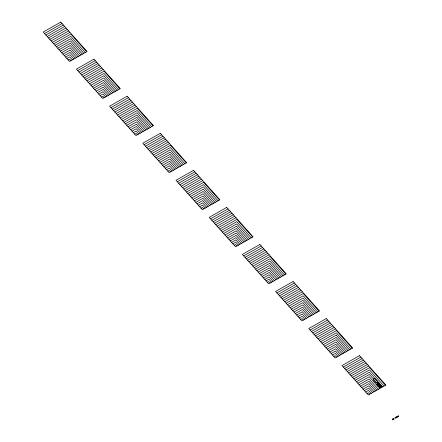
<?xml version="1.0" encoding="UTF-8"?>
<svg xmlns="http://www.w3.org/2000/svg" width="442" height="442" viewBox="0 0 442 442"><rect width="100%" height="100%" fill="white"/><g stroke="black" fill="none" stroke-linecap="round" stroke-linejoin="round"><path stroke-width="0.66" d="M377.755 384.568L377.529 384.313M377.518 384.291C377.65 382.932 379.424 384.954 377.805 384.584M44.52 33.531L62.046 23.57M45.835 35.001L63.361 25.039M47.156 36.476L64.681 26.514M48.471 37.946L65.996 27.984M49.791 39.415L67.317 29.454M51.106 40.885L68.632 30.923M52.421 42.355L69.952 32.393M53.742 43.824L70.864 34.095L86.676 51.742M55.057 45.299L70.759 36.371L85.251 52.548M56.377 46.769L70.654 38.653L83.825 53.36M57.692 48.239L70.538 40.935L82.394 54.173M59.013 49.708L70.427 43.217L80.969 54.985M60.327 51.178L70.317 45.498L79.538 55.797M61.642 52.648L70.206 47.78L78.112 56.604M62.963 54.123L70.096 50.062L76.687 57.416M64.278 55.593L69.991 52.344L75.256 58.228M65.598 57.062L69.88 54.626L73.831 59.04M66.913 58.532L69.77 56.907L72.405 59.852M68.234 60.001L69.659 59.189L70.974 60.664M77.715 70.593L95.245 60.631M79.035 72.063L96.56 62.101M80.35 73.532L97.875 63.571M81.671 75.002L99.196 65.04M82.985 76.472L100.511 66.51M84.306 77.947L101.831 67.98M85.621 79.416L103.146 69.455M86.941 80.886L104.063 71.151L119.87 88.798M88.256 82.356L103.958 73.433L118.45 89.61M89.571 83.825L103.848 75.709L117.025 90.417M90.892 85.295L103.737 77.996L115.594 91.229M92.207 86.77L103.627 80.278L114.163 92.041M93.527 88.24L103.516 82.56L112.738 92.853M94.842 89.709L103.406 84.842L111.312 93.665M96.163 91.179L103.295 87.124L109.881 94.477M97.478 92.649L103.185 89.406L108.456 95.29M98.793 94.118L103.074 91.687L107.03 96.096M100.113 95.594L102.969 93.969L105.599 96.909M101.428 97.063L102.859 96.251L104.174 97.721M110.914 107.649L128.44 97.688M112.235 109.119L129.76 99.157M113.55 110.588L131.075 100.627M114.865 112.064L132.396 102.102M116.185 113.533L133.711 103.572M117.5 115.003L135.025 105.041M118.821 116.473L136.346 106.511M120.136 117.942L137.263 108.207L153.07 125.854M121.456 119.412L137.153 110.489L151.645 126.666M122.771 120.887L137.048 112.771L150.219 127.473M124.086 122.357L136.937 115.053L148.794 128.29M125.406 123.826L136.821 117.334L147.363 129.103M126.721 125.296L136.716 119.616L145.937 129.909M128.042 126.766L136.606 121.898L144.506 130.721M129.357 128.235L136.495 124.18L143.081 131.534M130.677 129.71L136.385 126.462L141.655 132.346M131.992 131.18L136.274 128.744L140.225 133.158M133.313 132.65L136.164 131.025L138.799 133.97M134.628 134.119L136.053 133.307L137.374 134.777M144.114 144.711L161.639 134.744M145.429 146.18L162.954 136.219M146.75 147.65L164.275 137.689M148.064 149.12L165.59 139.158M149.385 150.589L166.91 140.628M150.7 152.059L168.225 142.097M152.015 153.534L169.54 143.567M153.335 155.004L170.457 145.269L186.27 162.916M154.65 156.474L170.352 147.551L184.844 163.722M155.971 157.943L170.247 149.827L183.419 164.535M157.286 159.413L170.131 152.109L181.988 165.347M158.606 160.882L170.021 154.396L180.563 166.159M159.921 162.358L169.91 156.678L179.132 166.971M161.236 163.827L169.8 158.96L177.706 167.783M162.557 165.297L169.689 161.242L176.281 168.595M163.871 166.767L169.584 163.523L174.85 169.402M165.192 168.236L169.474 165.805L173.424 170.214M166.507 169.706L169.363 168.087L171.999 171.026M167.827 171.181L169.253 170.369L170.568 171.839M177.308 181.767L194.839 171.805M178.629 183.237L196.154 173.275M179.944 184.706L197.469 174.745M181.264 186.176L198.79 176.214M182.579 187.651L200.104 177.69M183.9 189.121L201.425 179.159M185.215 190.59L202.74 180.629M186.535 192.06L203.657 182.325L219.464 199.972M187.85 193.53L203.552 184.607L218.044 200.784M189.165 194.999L203.442 186.889L216.619 201.591M190.485 196.475L203.331 189.17L215.188 202.403M191.8 197.944L203.221 191.452L213.757 203.221M193.121 199.414L203.11 193.734L212.331 204.027M194.436 200.883L203 196.016L210.906 204.839M195.756 202.353L202.889 198.298L209.475 205.652M197.071 203.823L202.779 200.58L208.049 206.464M198.386 205.298L202.668 202.861L206.624 207.276M199.707 206.768L202.563 205.143L205.193 208.088M201.022 208.237L202.453 207.425L203.768 208.895M210.508 218.823L228.033 208.862M211.828 220.298L229.354 210.331M213.143 221.768L230.669 211.806M214.458 223.238L231.989 213.276M215.779 224.707L233.304 214.746M217.094 226.177L234.619 216.215M218.414 227.647L235.94 217.685M219.729 229.122L236.857 219.387L252.664 237.034M221.05 230.591L236.746 221.663L251.238 237.84M222.365 232.061L236.641 223.945L249.813 238.652M223.68 233.531L236.531 226.227L248.387 239.465M225 235L236.415 228.514L246.956 240.277M226.315 236.47L236.31 230.796L245.531 241.089M227.636 237.945L236.199 233.078L244.1 241.901M228.95 239.415L236.089 235.359L242.675 242.708M230.271 240.884L235.978 237.641L241.249 243.52M231.586 242.354L235.868 239.923L239.818 244.332M232.906 243.824L235.757 242.205L238.393 245.144M234.221 245.293L235.647 244.487L236.967 245.956M243.708 255.885L261.233 245.923M245.023 257.355L262.548 247.393M246.343 258.824L263.868 248.863M247.658 260.294L265.183 250.332M248.979 261.769L266.504 251.802M250.294 263.239L267.819 253.277M251.608 264.708L269.134 254.747M252.929 266.178L270.051 256.443L285.863 274.09M254.244 267.648L269.946 258.725L284.438 274.902M255.564 269.117L269.841 261.007L283.013 275.709M256.879 270.592L269.725 263.288L281.582 276.521M258.2 272.062L269.614 265.57L280.156 277.333M259.515 273.532L269.504 267.852L278.725 278.145M260.83 275.001L269.393 270.134L277.3 278.957M262.15 276.471L269.283 272.416L275.874 279.769M263.465 277.941L269.178 274.697L274.443 280.582M264.786 279.416L269.067 276.979L273.018 281.394M266.101 280.885L268.957 279.261L271.592 282.2M267.421 282.355L268.846 281.543L270.161 283.013M276.902 292.941L294.433 282.979M278.222 294.411L295.748 284.449M279.537 295.886L297.063 285.924M280.858 297.356L298.383 287.394M282.173 298.825L299.698 288.864M283.493 300.295L301.019 290.333M284.808 301.764L302.334 291.803M286.123 303.234L303.251 293.505L319.058 311.151M287.444 304.709L303.146 295.781L317.638 311.958M288.759 306.179L303.035 298.063L316.212 312.77M290.079 307.649L302.925 300.345L314.781 313.582M291.394 309.118L302.814 302.626L313.35 314.395M292.714 310.588L302.704 304.908L311.925 315.207M294.029 312.058L302.593 307.19L310.499 316.013M295.35 313.533L302.483 309.472L309.068 316.826M296.665 315.002L302.372 311.754L307.643 317.638M297.98 316.472L302.262 314.035L306.218 318.45M299.3 317.942L302.157 316.317L304.787 319.262M300.615 319.411L302.046 318.599L303.361 320.074M310.102 330.003L327.627 320.041M311.422 331.472L328.947 321.511M312.737 332.942L330.262 322.98M314.052 334.412L331.583 324.45M315.373 335.881L332.898 325.92M316.687 337.356L334.213 327.389M318.008 338.826L335.533 328.865M319.323 340.296L336.45 330.561L352.257 348.208M320.643 341.765L336.34 332.843L350.832 349.02M321.958 343.235L336.235 335.119M323.273 344.705L336.124 337.406L347.981 350.639M324.594 346.18L336.008 339.688L346.55 351.451M325.909 347.65L335.903 341.97L345.125 352.263M327.229 349.119L335.793 344.252L343.694 353.075M328.544 350.589L335.682 346.534L342.268 353.887M329.865 352.059L335.572 348.815L340.843 354.699M331.18 353.528L335.461 351.097L339.412 355.506M332.5 355.003L335.351 353.379L337.986 356.318M333.815 356.473L335.24 355.661L336.561 357.13M343.301 367.059L360.827 357.097M344.616 368.529L362.142 358.567M345.937 369.998L363.462 360.037M347.252 371.473L364.777 361.512M348.572 372.943L366.098 362.981M349.887 374.413L367.412 364.451M351.202 375.882L368.727 365.921M352.523 377.352L369.645 367.617L385.457 385.264M353.838 378.822L369.54 369.899L384.032 386.076M355.158 380.297L369.435 372.181L382.606 386.883M356.473 381.766L369.319 374.462L381.175 387.7M357.793 383.236L369.208 376.744L379.75 388.512M359.108 384.706L369.098 379.026L378.319 389.319M360.423 386.175L368.987 381.308L376.893 390.131M361.744 387.645L368.877 383.59L375.468 390.943M363.059 389.12L368.772 385.872L374.037 391.756M364.379 390.59L368.661 388.153L372.612 392.568M365.694 392.06L368.551 390.435L371.186 393.38M367.015 393.529L368.44 392.717L369.755 394.187M380.054 384.297L382.197 386.601M382.092 386.772L379.954 384.479M378.882 385.032C377.175 384.231 380.789 388.822 380.871 387.253M336.229 335.113L349.407 349.826M377.341 384.667L380.374 387.822L377.341 384.651M378.324 383.595C378.54 385.617 380.888 383.026 379.054 384.004L378.33 383.562M378.755 386.673L376.429 384.308L377.297 384.021L376.86 384.496L378.755 386.662M378.927 384.767C383.28 391.673 380.728 383.523 378.932 384.744M379.23 383.496L378.496 383.098C376.717 384.081 378.96 381.496 379.23 383.485M379.529 384.54L381.855 386.927L379.529 384.529M60.725 22.1L43.2 32.062L69.549 61.471L87.074 51.51L60.725 22.1M93.925 59.156L76.4 69.123L102.748 98.533L120.274 88.571L93.925 59.156M127.125 96.218L109.599 106.179L135.943 135.589L153.473 125.627L127.125 96.218M160.319 133.274L142.794 143.236L169.142 172.651L186.668 162.689L160.319 133.274M193.519 170.336L175.993 180.297L202.342 209.707L219.867 199.745L193.519 170.336M226.718 207.392L209.193 217.353L235.536 246.769L253.067 236.807L226.718 207.392M259.913 244.454L242.387 254.415L268.736 283.825L286.261 273.863L259.913 244.454M293.112 281.51L275.587 291.471L301.936 320.881L319.461 310.919L293.112 281.51M326.312 318.566L308.787 328.533L335.13 357.943L352.661 347.981L326.312 318.566M359.506 355.628L341.981 365.589L368.33 394.999L385.855 385.037L359.506 355.628M392.767 418.988L392.198 419.314L392.723 419.9L393.292 419.574L392.767 418.988M393.7 418.458L393.126 418.784L393.656 419.37L394.225 419.044L393.7 418.458M395.529 417.419L394.955 417.745L395.485 418.331L396.054 418.005L395.529 417.419M396.441 416.9L395.866 417.226L396.397 417.812L396.966 417.486L396.441 416.9M397.341 416.386L396.772 416.712L397.303 417.298L397.872 416.972L397.341 416.386M398.27 415.861L397.701 416.182L398.225 416.773L398.8 416.447L398.27 415.861M377.391 381.219L375.551 379.164A1.437 1.083 29.3 0 0 373.628 378.7A1.437 1.083 29.3 0 0 373.551 380.297L375.396 382.358A1.437 1.083 29.3 0 0 377.319 382.816A1.437 1.083 29.3 0 0 377.391 381.219"/></g></svg>
